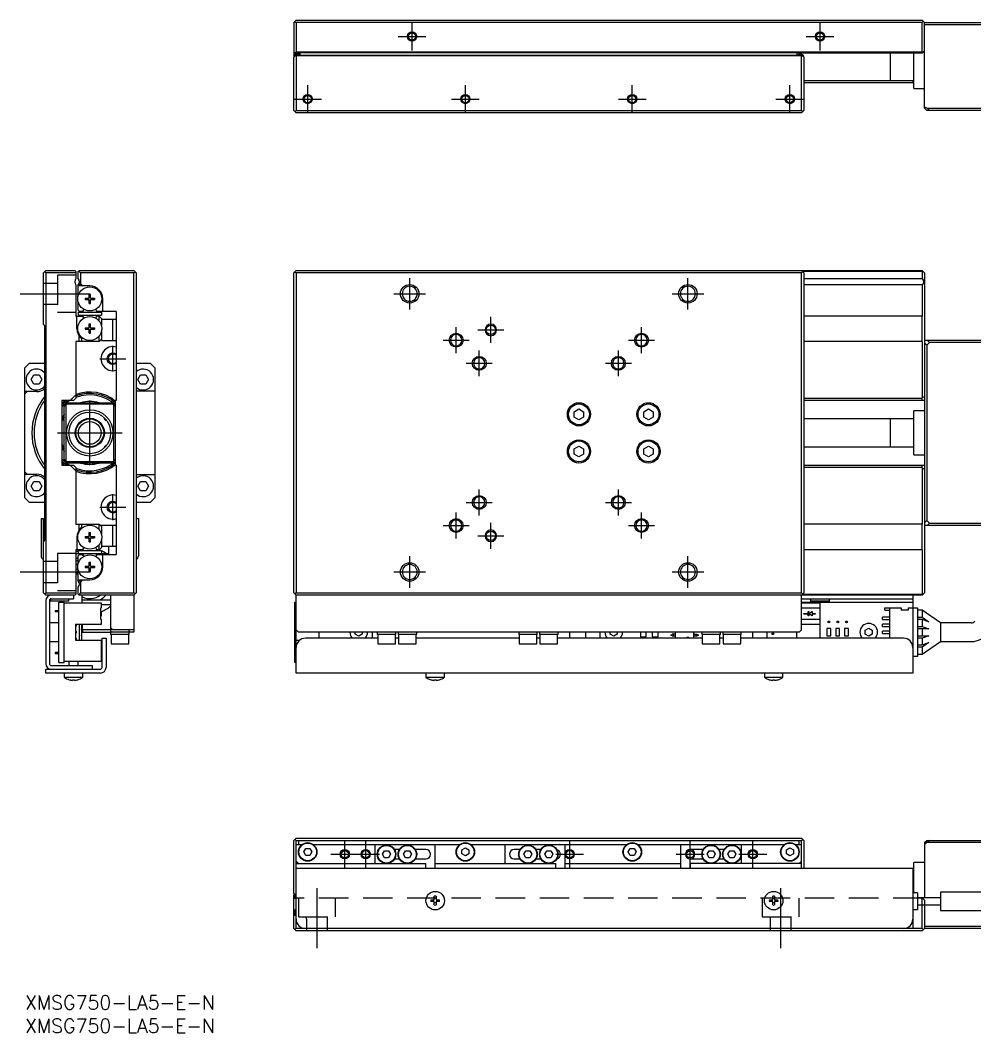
# Model space of a CAD drawing. Extents: x -1 to 741, y -8 to 214.
# Drawn here: x -1 to 204.9, y -8 to 210.4 of the extents above; entities that cross this region are included whole.
import ezdxf

# ---------------------------------------------------------------- set-up
doc = ezdxf.new("R2010")
doc.units = 0
doc.header["$LTSCALE"] = 0.5
doc.linetypes.add('CENTER', pattern=[50.8, 31.75, -6.35, 6.35, -6.35])
doc.linetypes.add('DASHED', pattern=[19.05, 12.7, -6.35])
for name, color, linetype in [('MSM_CENTER', 1, 'CENTER'), ('MSM_CONTINUOUS', 7, 'CONTINUOUS'), ('MSM_DASHED', 4, 'DASHED'), ('MSM_NARROW', 5, 'CONTINUOUS'), ('MSM_PART_NUMBER', 7, 'CONTINUOUS')]:
    doc.layers.add(name, color=color, linetype=linetype)
doc.styles.get("Standard").update_dxf_attribs({"font": 'txt.shx', "height": 1, "bigfont": 'bigfont.shx'})

# ---------------------------------------------------------------- blocks, each defined once
blk = doc.blocks.new('*U2')
at = {"layer": 'MSM_PART_NUMBER'}
blk.add_text('XMSG750-LA5-E-N', height=3, dxfattribs=at).set_placement((0, -3))
blk = doc.blocks.new('*U3')
at = {"layer": 'MSM_PART_NUMBER'}
blk.add_text('XMSG750-LA5-E-N', height=3, dxfattribs=at).set_placement((0, -8))

msp = doc.modelspace()

# ---------------------------------------------------------------- linework, layer by layer
at = {"layer": 'MSM_CENTER'}
for p, q in [((83.5, 203.89), (83.5, 209.89)), ((171.5, 203.89), (171.5, 209.89)), ((80.5, 206.89), (86.5, 206.89)), ((168.5, 206.89), (174.5, 206.89)), ((61, 190.39), (61, 196.39)), ((95, 190.39), (95, 196.39)), ((131, 190.39), (131, 196.39)), ((165, 190.39), (165, 196.39)), ((58, 193.39), (64, 193.39)), ((92, 193.39), (98, 193.39)), ((128, 193.39), (134, 193.39)), ((162, 193.39), (168, 193.39)), ((83, 147.99), (83, 154.79)), ((143, 147.99), (143, 154.79)), ((-1, 151.39), (14, 151.39)), ((79.6, 151.39), (86.4, 151.39)), ((139.6, 151.39), (146.4, 151.39)), ((100.5, 140.79), (100.5, 146.39)), ((93, 138.59), (93, 144.19)), ((133, 138.59), (133, 144.19)), ((97.7, 143.59), (103.3, 143.59)), ((19, 134.59), (19, 140.19)), ((90.2, 141.39), (95.8, 141.39)), ((130.2, 141.39), (135.8, 141.39)), ((98, 133.59), (98, 139.19)), ((128, 133.59), (128, 139.19)), ((16.2, 137.39), (21.8, 137.39)), ((95.2, 136.39), (100.8, 136.39)), ((125.2, 136.39), (130.8, 136.39)), ((14, 114.39), (14, 128.39)), ((17.56, 124.14), (17.56, 124.14)), ((7, 121.39), (21, 121.39)), ((19, 102.59), (19, 108.19)), ((98, 103.59), (98, 109.19)), ((128, 103.59), (128, 109.19)), ((16.2, 105.39), (21.8, 105.39)), ((95.2, 106.39), (100.8, 106.39)), ((125.2, 106.39), (130.8, 106.39)), ((93, 98.59), (93, 104.19)), ((133, 98.59), (133, 104.19)), ((90.2, 101.39), (95.8, 101.39)), ((100.5, 96.39), (100.5, 101.99)), ((130.2, 101.39), (135.8, 101.39)), ((97.7, 99.19), (103.3, 99.19)), ((83, 87.99), (83, 94.79)), ((143, 87.99), (143, 94.79)), ((-1, 91.39), (14, 91.39)), ((79.6, 91.39), (86.4, 91.39)), ((139.6, 91.39), (146.4, 91.39)), ((69, 27.5), (69, 33.5)), ((73.5, 27.5), (73.5, 33.5)), ((117.5, 27.5), (117.5, 33.5)), ((143.5, 27.5), (143.5, 33.5)), ((157, 27.5), (157, 33.5)), ((66, 30.5), (76.5, 30.5)), ((114.5, 30.5), (120.5, 30.5)), ((140.5, 30.5), (146.5, 30.5)), ((154, 30.5), (160, 30.5)), ((63, 23.19), (63, 10.23)), ((163, 23.19), (163, 10.23))]:
    msp.add_line(p, q, dxfattribs=at)
at = {"layer": 'MSM_CONTINUOUS'}
for p, q in [((58, 209.89), (58.5, 210.39)), ((58, 209.89), (58, 202.69)), ((58.25, 210.14), (58.5, 209.89)), ((58.5, 210.39), (193.5, 210.39)), ((193.5, 209.89), (58.5, 209.89)), ((58.5, 209.89), (58.5, 203.59)), ((194, 209.89), (193.5, 210.39)), ((193.5, 209.89), (193.75, 210.14)), ((193.5, 203.59), (193.5, 209.89)), ((194, 209.89), (207.5, 209.89)), ((194, 191.39), (194, 209.89)), ((207.5, 209.39), (194, 209.39)), ((193.6, 203.39), (58, 203.39)), ((59.4, 203.19), (58, 203.19)), ((58.5, 203.59), (58.3, 203.39)), ((58.5, 203.59), (193.5, 203.59)), ((59.4, 202.89), (59.4, 203.19)), ((193.5, 203.29), (166.6, 203.29)), ((166.6, 202.89), (166.6, 203.29)), ((186.7, 197.39), (186.7, 203.29)), ((191.7, 195.64), (191.7, 203.29)), ((193.65, 203.44), (193.5, 203.59)), ((193.5, 203.29), (193.65, 203.44)), ((193.65, 203.44), (194, 203.79)), ((58.4, 202.79), (58, 202.39)), ((58.1, 202.59), (58, 202.69)), ((58, 190.89), (58, 202.39)), ((58.1, 202.49), (58.1, 202.69)), ((59.1, 202.99), (58.4, 202.99)), ((58.5, 202.89), (58.4, 202.79)), ((58.5, 202.69), (58.4, 202.79)), ((58.5, 202.89), (167.5, 202.89)), ((58.5, 202.69), (58.5, 190.89)), ((167.5, 202.69), (58.5, 202.69)), ((167.6, 202.99), (166.9, 202.99)), ((167.6, 202.79), (167.5, 202.89)), ((167.6, 202.79), (167.5, 202.69)), ((167.5, 190.89), (167.5, 202.69)), ((168, 202.39), (167.6, 202.79)), ((167.9, 202.69), (167.9, 202.49)), ((168, 202.39), (168, 190.89)), ((168, 197.39), (191.7, 197.39)), ((191.5, 196.89), (168, 196.89)), ((191.5, 197.39), (191.5, 196.89)), ((191.7, 195.64), (194, 195.64)), ((58, 190.89), (58.5, 190.39)), ((58.25, 190.64), (58.5, 190.89)), ((58.5, 190.89), (167.5, 190.89)), ((167.5, 190.39), (58.5, 190.39)), ((167.5, 190.89), (167.75, 190.64)), ((167.5, 190.39), (168, 190.89)), ((194, 191.69), (194.61, 191.39)), ((194.5, 190.89), (194, 191.39)), ((207.5, 190.89), (194.5, 190.89)), ((194.61, 191.39), (207.5, 191.39)), ((194.61, 191.39), (195.11, 190.89)), ((4, 155.89), (4.5, 156.39)), ((4, 144.79), (4, 155.89)), ((4.5, 155.89), (4.25, 156.14)), ((4.5, 156.39), (10.8, 156.39)), ((4.5, 155.89), (4.5, 86.89)), ((11, 155.89), (4.5, 155.89)), ((10.8, 156.39), (11, 156.19)), ((11, 156.19), (11, 154.65)), ((11.5, 156.19), (11.6, 156.29)), ((11.5, 154.65), (11.5, 156.19)), ((11.7, 156.39), (11.6, 156.29)), ((11.6, 156.29), (12, 155.89)), ((11.7, 156.39), (23.5, 156.39)), ((12, 155.89), (12, 153.59)), ((23.5, 155.89), (12, 155.89)), ((24, 155.89), (23.5, 156.39)), ((23.5, 155.89), (23.75, 156.14)), ((23.5, 86.89), (23.5, 155.89)), ((24, 155.89), (24, 86.89)), ((58, 155.89), (58.5, 156.39)), ((58, 86.89), (58, 155.89)), ((58.25, 156.14), (58.5, 155.89)), ((58.5, 156.39), (193.5, 156.39)), ((167.5, 155.89), (58.5, 155.89)), ((58.5, 155.89), (58.5, 86.89)), ((167.5, 156.39), (168, 155.89)), ((167.5, 155.89), (167.75, 156.14)), ((167.5, 86.89), (167.5, 155.89)), ((193.6, 156.19), (167.7, 156.19)), ((168, 155.89), (168, 86.89)), ((193.65, 156.24), (193.5, 156.39)), ((193.6, 156.19), (193.65, 156.24)), ((193.6, 154.65), (193.6, 156.19)), ((193.65, 156.24), (194, 155.89)), ((194, 155.89), (194, 86.89)), ((11, 153.33), (11, 146.59)), ((11.5, 151), (11.5, 153.33)), ((14, 153.09), (11.5, 153.09)), ((12, 153.59), (11.65, 153.09)), ((12.5, 153.09), (12, 153.59)), ((168, 154.65), (193.6, 154.65)), ((193.6, 153.33), (168, 153.33)), ((193.6, 146.59), (193.6, 153.33)), ((13.86, 151.29), (14.15, 151.29)), ((13.86, 150.49), (13.86, 151.29)), ((14.15, 150.76), (13.86, 150.76)), ((14.15, 150.49), (14.15, 151.29)), ((11.5, 147.89), (11.5, 149.57)), ((13, 150.43), (13.8, 150.43)), ((13, 150.43), (13, 150.14)), ((13, 150.14), (13.8, 150.14)), ((13.53, 150.14), (13.53, 150.43)), ((13.86, 149.29), (13.86, 150.08)), ((13.86, 149.82), (14.15, 149.82)), ((13.86, 149.29), (14.15, 149.29)), ((14.15, 149.29), (14.15, 150.08)), ((14.21, 150.43), (15, 150.43)), ((14.21, 150.14), (15, 150.14)), ((14.47, 150.14), (14.47, 150.43)), ((15, 150.43), (15, 150.14)), ((16.8, 147.59), (16.8, 150.29)), ((11, 146.59), (12.46, 146.59)), ((11.2, 143.89), (11.2, 146.59)), ((11.5, 147.89), (11.8, 147.59)), ((11.5, 147.39), (11.5, 146.79)), ((11.5, 147.39), (16.5, 147.39)), ((11.5, 146.79), (16.5, 146.79)), ((12.45, 147.59), (11.8, 147.59)), ((12.6, 147.85), (12.45, 147.59)), ((12.46, 146.59), (12.67, 146.21)), ((15.55, 147.59), (15.4, 147.85)), ((15.46, 146.45), (15.54, 146.59)), ((16, 146.59), (15.54, 146.59)), ((19.7, 147.59), (15.55, 147.59)), ((16, 145.55), (16, 146.59)), ((16.5, 146.09), (16, 146.59)), ((16.5, 147.39), (16.5, 146.79)), ((19.7, 147.59), (19.7, 128.39)), ((193.6, 146.59), (168, 146.59)), ((193.5, 141.09), (193.5, 146.59)), ((4, 144.79), (4.3, 144.49)), ((4.3, 98.29), (4.3, 144.49)), ((13.86, 144.89), (14.15, 144.89)), ((13.86, 144.09), (13.86, 144.89)), ((14.15, 144.36), (13.86, 144.36)), ((14.15, 144.09), (14.15, 144.89)), ((16.5, 146.09), (16.5, 144.6)), ((19.7, 145.84), (16.5, 145.84)), ((19, 141.34), (19, 145.84)), ((11.7, 141.09), (11.7, 142.29)), ((13, 144.03), (13.8, 144.03)), ((13, 144.03), (13, 143.74)), ((13, 143.74), (13.8, 143.74)), ((13.53, 143.74), (13.53, 144.03)), ((13.86, 142.89), (13.86, 143.68)), ((13.86, 143.42), (14.15, 143.42)), ((13.86, 142.89), (14.15, 142.89)), ((14.15, 142.89), (14.15, 143.68)), ((14.21, 144.03), (15, 144.03)), ((14.21, 143.74), (15, 143.74)), ((14.47, 143.74), (14.47, 144.03)), ((15, 144.03), (15, 143.74)), ((16, 141.09), (16, 142.23)), ((16.5, 143.17), (16.5, 141.34)), ((16, 141.09), (11, 141.09)), ((11, 141.09), (11, 128.89)), ((12.2, 141.74), (12.2, 141.09)), ((16, 141.09), (16.5, 141.59)), ((16.5, 141.39), (16.3, 141.39)), ((16.5, 141.34), (19.7, 141.34)), ((193.6, 141.09), (168, 141.09)), ((193.6, 129.03), (193.6, 141.09)), ((194, 141.39), (229, 141.39)), ((194.5, 140.28), (194, 140.78)), ((195.11, 140.89), (194.5, 140.28)), ((194.5, 140.28), (194.5, 102.5)), ((194.61, 141.39), (195.11, 140.89)), ((207.5, 140.89), (195.11, 140.89)), ((1, 136.39), (0, 135.39)), ((1, 136.39), (4.3, 136.39)), ((24, 136.39), (27, 136.39)), ((28, 135.39), (27, 136.39)), ((0, 107.39), (0, 135.39)), ((1.35, 132.89), (1.92, 133.89)), ((1.92, 133.89), (3.08, 133.89)), ((3.08, 133.89), (3.65, 132.89)), ((24.35, 132.89), (24.92, 133.89)), ((24.92, 133.89), (26.08, 133.89)), ((26.08, 133.89), (26.65, 132.89)), ((28, 135.39), (28, 130.39)), ((1.92, 131.89), (1.35, 132.89)), ((3.08, 131.89), (1.92, 131.89)), ((3.65, 132.89), (3.08, 131.89)), ((24.92, 131.89), (24.35, 132.89)), ((26.08, 131.89), (24.92, 131.89)), ((26.65, 132.89), (26.08, 131.89)), ((0, 129.79), (0.5, 130.29)), ((2.5, 130.29), (0, 130.29)), ((9.79, 128.39), (11, 129.59)), ((11, 128.89), (10.5, 128.39)), ((28, 130.39), (24, 130.39)), ((28, 130.39), (28, 112.39)), ((168, 128.89), (193.5, 128.89)), ((193.5, 128.89), (193.6, 129.03)), ((193.5, 128.39), (193.5, 128.89)), ((194, 129.19), (193.6, 129.03)), ((10.5, 128.39), (8, 128.39)), ((8, 128.39), (8, 114.39)), ((8.5, 127.09), (9.3, 127.89)), ((8.5, 115.69), (8.5, 127.09)), ((8.8, 127.39), (8.8, 115.39)), ((19, 127.59), (9, 127.59)), ((9.3, 127.89), (18.7, 127.89)), ((18.7, 127.89), (19, 127.59)), ((19.2, 127.39), (19, 127.59)), ((19.2, 115.39), (19.2, 127.39)), ((19.2, 127.39), (19.5, 127.09)), ((19.5, 128.39), (19.5, 114.39)), ((19.7, 128.39), (19.5, 128.39)), ((194, 128.39), (168, 128.39)), ((17.2, 124.36), (17.2, 124.55)), ((118.5, 125.96), (119.5, 126.54)), ((118.5, 124.81), (118.5, 125.96)), ((119.5, 124.23), (118.5, 124.81)), ((119.5, 126.54), (120.5, 125.96)), ((120.5, 124.81), (119.5, 124.23)), ((120.5, 125.96), (120.5, 124.81)), ((133.5, 125.96), (134.5, 126.54)), ((133.5, 124.81), (133.5, 125.96)), ((134.5, 124.23), (133.5, 124.81)), ((134.5, 126.54), (135.5, 125.96)), ((135.5, 124.81), (134.5, 124.23)), ((135.5, 125.96), (135.5, 124.81)), ((191.7, 116.64), (191.7, 126.14)), ((194, 126.14), (191.7, 126.14)), ((17.2, 124.36), (17.43, 124.14)), ((17.43, 124.31), (17.43, 124.14)), ((17.43, 124.14), (17.56, 124.14)), ((17.56, 124.14), (17.56, 124.14)), ((191.7, 124.39), (168, 124.39)), ((186.7, 118.39), (186.7, 124.39)), ((17.43, 118.64), (17.2, 118.41)), ((17.2, 118.22), (17.2, 118.41)), ((17.43, 118.64), (17.43, 118.47)), ((17.56, 118.64), (17.43, 118.64)), ((118.5, 117.96), (119.5, 118.54)), ((118.5, 116.81), (118.5, 117.96)), ((119.5, 118.54), (120.5, 117.96)), ((120.5, 117.96), (120.5, 116.81)), ((133.5, 117.96), (134.5, 118.54)), ((133.5, 116.81), (133.5, 117.96)), ((134.5, 118.54), (135.5, 117.96)), ((135.5, 117.96), (135.5, 116.81)), ((168, 118.39), (191.7, 118.39)), ((119.5, 116.23), (118.5, 116.81)), ((120.5, 116.81), (119.5, 116.23)), ((134.5, 116.23), (133.5, 116.81)), ((135.5, 116.81), (134.5, 116.23)), ((191.7, 116.64), (194, 116.64)), ((8, 114.39), (10.5, 114.39)), ((9.3, 114.89), (8.5, 115.69)), ((9, 115.19), (19, 115.19)), ((18.7, 114.89), (9.3, 114.89)), ((11, 113.18), (9.79, 114.39)), ((10.5, 114.39), (11, 113.89)), ((11, 113.89), (11, 101.69)), ((19, 115.19), (18.7, 114.89)), ((19, 115.19), (19.2, 115.39)), ((19.5, 115.69), (19.2, 115.39)), ((19.7, 114.39), (19.5, 114.39)), ((19.7, 114.39), (19.7, 95.19)), ((168, 114.39), (194, 114.39)), ((193.5, 113.89), (168, 113.89)), ((193.5, 113.89), (193.5, 114.39)), ((193.6, 113.75), (193.5, 113.89)), ((193.6, 101.69), (193.6, 113.75)), ((193.6, 113.75), (194, 113.58)), ((0.5, 112.49), (0, 112.99)), ((0, 112.49), (2.5, 112.49)), ((24, 112.39), (28, 112.39)), ((28, 112.39), (28, 107.39)), ((1.35, 109.89), (1.92, 110.89)), ((1.92, 108.89), (1.35, 109.89)), ((1.92, 110.89), (3.08, 110.89)), ((3.08, 110.89), (3.65, 109.89)), ((3.65, 109.89), (3.08, 108.89)), ((24.35, 109.89), (24.92, 110.89)), ((24.92, 108.89), (24.35, 109.89)), ((24.92, 110.89), (26.08, 110.89)), ((26.08, 110.89), (26.65, 109.89)), ((26.65, 109.89), (26.08, 108.89)), ((0, 107.39), (1, 106.39)), ((3.08, 108.89), (1.92, 108.89)), ((26.08, 108.89), (24.92, 108.89)), ((27, 106.39), (28, 107.39)), ((4.3, 106.39), (1, 106.39)), ((27, 106.39), (24, 106.39)), ((3.5, 102.89), (3.5, 94.89)), ((3.5, 102.89), (4, 102.89)), ((4, 97.99), (4, 102.89)), ((24, 102.89), (24.5, 102.89)), ((24.5, 102.89), (24.5, 94.89)), ((11, 101.69), (16, 101.69)), ((11.7, 100.48), (11.7, 101.69)), ((12.2, 101.69), (12.2, 101.03)), ((16, 100.55), (16, 101.69)), ((16.5, 101.19), (16, 101.69)), ((16.5, 101.39), (16.3, 101.39)), ((16.5, 101.44), (16.5, 99.6)), ((19.7, 101.44), (16.5, 101.44)), ((19, 96.94), (19, 101.44)), ((193.6, 101.69), (168, 101.69)), ((193.5, 96.19), (193.5, 101.69)), ((194, 102), (194.5, 102.5)), ((223, 101.39), (194, 101.39)), ((194.5, 102.5), (195.11, 101.89)), ((195.11, 101.89), (194.61, 101.39)), ((195.11, 101.89), (207.5, 101.89)), ((4.3, 98.29), (4, 97.99)), ((11.2, 98.89), (11.2, 96.19)), ((13, 99.03), (13.8, 99.03)), ((13, 99.03), (13, 98.74)), ((13, 98.74), (13.8, 98.74)), ((13.53, 98.74), (13.53, 99.03)), ((13.86, 99.89), (14.15, 99.89)), ((13.86, 99.09), (13.86, 99.89)), ((14.15, 99.36), (13.86, 99.36)), ((13.86, 97.89), (13.86, 98.68)), ((13.86, 98.42), (14.15, 98.42)), ((14.15, 99.09), (14.15, 99.89)), ((14.15, 97.89), (14.15, 98.68)), ((14.21, 99.03), (15, 99.03)), ((14.21, 98.74), (15, 98.74)), ((14.47, 98.74), (14.47, 99.03)), ((15, 99.03), (15, 98.74)), ((4, 86.89), (4, 97.99)), ((12.46, 96.19), (11, 96.19)), ((11, 96.19), (11, 86.59)), ((12.46, 96.19), (12.67, 96.56)), ((13.86, 97.89), (14.15, 97.89)), ((15.46, 96.33), (15.54, 96.19)), ((16, 96.19), (15.54, 96.19)), ((16, 96.19), (16, 97.23)), ((16, 96.19), (16.5, 96.69)), ((16.5, 98.17), (16.5, 96.69)), ((16.5, 96.94), (19.7, 96.94)), ((18, 96.94), (18, 95.19)), ((193.6, 96.19), (168, 96.19)), ((193.6, 86.59), (193.6, 96.19)), ((11, 95.39), (18, 95.39)), ((11, 94.39), (11.5, 94.39)), ((11.5, 95.99), (11.5, 95.39)), ((11.5, 95.99), (16.5, 95.99)), ((11.8, 95.19), (11.5, 94.89)), ((11.5, 93.2), (11.5, 94.89)), ((11.8, 95.19), (12.45, 95.19)), ((12.6, 94.93), (12.45, 95.19)), ((15.55, 95.19), (15.4, 94.93)), ((15.55, 95.19), (19.7, 95.19)), ((16.5, 95.99), (16.5, 95.39)), ((16.8, 92.49), (16.8, 95.19)), ((11, 93.89), (11.5, 93.89)), ((11.5, 89.45), (11.5, 91.77)), ((13, 92.63), (13.8, 92.63)), ((13, 92.63), (13, 92.34)), ((13, 92.34), (13.8, 92.34)), ((13.53, 92.34), (13.53, 92.63)), ((13.86, 93.49), (14.15, 93.49)), ((13.86, 92.69), (13.86, 93.49)), ((14.15, 92.96), (13.86, 92.96)), ((13.86, 91.49), (13.86, 92.28)), ((13.86, 92.02), (14.15, 92.02)), ((14.15, 92.69), (14.15, 93.49)), ((14.15, 91.49), (14.15, 92.28)), ((14.21, 92.63), (15, 92.63)), ((14.21, 92.34), (15, 92.34)), ((14.47, 92.34), (14.47, 92.63)), ((15, 92.63), (15, 92.34)), ((11, 91.11), (11.5, 91.11)), ((11.5, 89.69), (14, 89.69)), ((11.65, 89.69), (12, 89.19)), ((12, 89.19), (12.5, 89.69)), ((13.86, 91.49), (14.15, 91.49)), ((11.5, 86.59), (11.5, 88.13)), ((12, 89.19), (12, 86.89)), ((4.5, 86.39), (4, 86.89)), ((4.25, 86.64), (4.5, 86.89)), ((4.5, 86.89), (11, 86.89)), ((10.8, 86.39), (4.5, 86.39)), ((4.5, 85.19), (4.5, 71.59)), ((5.3, 85.19), (5.3, 71.59)), ((5.5, 85.53), (5.5, 85.09)), ((5.7, 85.59), (10.5, 85.59)), ((9.5, 85.09), (9.5, 85.59)), ((10.5, 86.39), (10.5, 85.59)), ((11, 86.59), (10.8, 86.39)), ((11.5, 86.59), (11.7, 86.39)), ((12, 86.89), (11.6, 86.49)), ((23.5, 86.39), (11.7, 86.39)), ((12, 86.89), (23.5, 86.89)), ((12.35, 84.64), (12.35, 86.39)), ((12.35, 85.39), (18.5, 85.39)), ((18.5, 86.39), (18.5, 77.89)), ((23.75, 86.64), (23.5, 86.89)), ((23.5, 86.39), (24, 86.89)), ((23.5, 86.39), (23.5, 78.39)), ((58.5, 86.39), (58, 86.89)), ((58.5, 86.89), (58.25, 86.64)), ((58.5, 86.89), (167.5, 86.89)), ((193.5, 86.39), (58.5, 86.39)), ((58.5, 69.59), (58.5, 86.39)), ((167.75, 86.64), (167.5, 86.89)), ((168, 86.89), (167.5, 86.39)), ((167.5, 78.89), (167.5, 86.39)), ((167.5, 85.59), (191.5, 85.59)), ((167.7, 86.59), (193.6, 86.59)), ((169.5, 84.89), (169.5, 85.59)), ((173.5, 85.59), (173.5, 84.89)), ((191.5, 86.39), (191.5, 69.59)), ((193.5, 86.39), (193.65, 86.54)), ((193.65, 86.54), (193.6, 86.59)), ((194, 86.89), (193.65, 86.54)), ((9.5, 85.09), (5.5, 85.09)), ((6.5, 83.01), (6.5, 82.76)), ((7.3, 83.01), (6.5, 83.01)), ((7.3, 71.89), (7.3, 84.89)), ((7.3, 84.89), (8.5, 84.89)), ((8.35, 85.09), (8.35, 84.89)), ((8.5, 71.89), (8.5, 84.89)), ((16.5, 84.64), (8.5, 84.64)), ((16.5, 83.64), (16.4, 83.64)), ((16.4, 81.14), (16.4, 83.64)), ((16.5, 83.64), (16.5, 84.64)), ((16.5, 84.39), (18.5, 84.39)), ((58.2, 71.89), (58.2, 84.89)), ((58.2, 84.89), (58.5, 84.89)), ((167.5, 84.89), (191.5, 84.89)), ((171.5, 84.64), (167.5, 84.64)), ((167.5, 83.64), (171.5, 83.64)), ((173.5, 85.09), (169.5, 85.09)), ((171.5, 77.09), (171.5, 84.64)), ((185.5, 83.14), (185.5, 83.64)), ((185.5, 83.64), (189, 83.64)), ((185.5, 83.14), (186.5, 83.14)), ((186.5, 83.64), (186.5, 77.09)), ((189, 83.64), (189, 83.14)), ((190.5, 83.14), (189, 83.14)), ((190.5, 83.64), (190.5, 83.14)), ((190.5, 83.64), (192.5, 83.64)), ((192.5, 83.64), (192.5, 73.14)), ((193.5, 83.14), (192.5, 83.14)), ((193.5, 83.14), (193.5, 81.64)), ((197.5, 80.39), (193.5, 83.14)), ((7.3, 82.76), (6.5, 82.76)), ((16.4, 82.84), (16.5, 82.84)), ((16.4, 82.46), (16.5, 82.46)), ((16.4, 82.31), (16.5, 82.31)), ((16.4, 81.94), (16.5, 81.94)), ((16.5, 81.14), (16.4, 81.14)), ((16.5, 81.94), (16.5, 82.84)), ((16.5, 80.14), (16.5, 81.14)), ((171.5, 81.14), (167.5, 81.14)), ((168, 82.31), (168, 82.46)), ((168, 82.46), (168.95, 82.46)), ((168.95, 82.31), (168, 82.31)), ((168.95, 82.46), (168.95, 82.84)), ((168.95, 82.84), (169.1, 82.84)), ((168.95, 81.94), (168.95, 82.31)), ((169.1, 81.94), (168.95, 81.94)), ((169.1, 82.84), (169.1, 82.45)), ((169.1, 82.45), (169.78, 82.84)), ((169.1, 82.33), (169.1, 81.94)), ((169.78, 81.94), (169.1, 82.33)), ((169.78, 82.84), (169.78, 82.46)), ((169.78, 82.46), (170.48, 82.46)), ((169.78, 82.31), (169.78, 81.94)), ((170.48, 82.31), (169.78, 82.31)), ((170.48, 82.46), (170.48, 82.31)), ((185, 81.14), (185, 81.64)), ((186.5, 81.64), (185, 81.64)), ((185, 81.14), (186.5, 81.14)), ((192.5, 81.64), (193.5, 81.64)), ((193.5, 81.14), (192.5, 81.14)), ((193.5, 81.64), (194.95, 80.64)), ((193.5, 81.14), (193.5, 79.64)), ((194.95, 80.64), (193.5, 81.14)), ((7.3, 80.39), (5.3, 80.39)), ((11, 76.64), (11, 80.14)), ((11, 80.14), (16.5, 80.14)), ((11.7, 80.14), (11.7, 76.64)), ((12.2, 80.14), (12.2, 76.64)), ((12.35, 80.14), (12.35, 78.39)), ((12.5, 78.39), (12.5, 78.89)), ((23.5, 78.89), (12.5, 78.89)), ((19, 78.89), (18.5, 79.39)), ((22.5, 77.89), (22.5, 78.89)), ((58.5, 78.89), (59, 78.39)), ((167, 78.39), (167.5, 78.89)), ((167.5, 80.14), (171.5, 80.14)), ((173, 79.19), (173, 77.59)), ((173.8, 79.19), (173, 79.19)), ((173.8, 77.59), (173.8, 79.19)), ((174.91, 79.19), (174.91, 77.59)), ((175.71, 79.19), (174.91, 79.19)), ((175.71, 77.59), (175.71, 79.19)), ((176.81, 79.19), (176.81, 77.59)), ((177.61, 79.19), (176.81, 79.19)), ((177.61, 77.59), (177.61, 79.19)), ((181.25, 78.82), (182, 79.25)), ((181.25, 77.95), (181.25, 78.82)), ((182, 79.25), (182.75, 78.82)), ((182.75, 78.82), (182.75, 77.95)), ((185, 79.64), (185, 80.14)), ((186.5, 80.14), (185, 80.14)), ((185, 79.64), (186.5, 79.64)), ((185, 78.14), (185, 78.64)), ((186.5, 78.64), (185, 78.64)), ((192.5, 79.64), (193.5, 79.64)), ((194.95, 79.14), (192.5, 79.14)), ((193.5, 79.64), (194.95, 79.14)), ((193.5, 79.14), (193.5, 77.64)), ((197.5, 80.39), (197.5, 76.39)), ((204.1, 80.39), (197.5, 80.39)), ((16.5, 76.64), (11, 76.64)), ((12.5, 78.39), (18.5, 78.39)), ((16.5, 72.14), (16.5, 76.64)), ((16.7, 70.89), (16.7, 77.09)), ((16.7, 77.09), (17.5, 77.09)), ((17.5, 77.09), (17.5, 70.79)), ((22.5, 78.39), (18.5, 78.39)), ((22.5, 77.89), (18.5, 77.89)), ((18.6, 77.89), (18.6, 75.89)), ((22.4, 75.89), (22.4, 77.89)), ((23.5, 78.39), (22.5, 78.39)), ((59.24, 76.64), (58.5, 76.64)), ((167, 78.39), (59, 78.39)), ((76.1, 77.09), (60.5, 77.09)), ((63.5, 77.09), (63.5, 78.39)), ((71.25, 77.95), (71.25, 78.39)), ((72, 77.52), (71.25, 77.95)), ((72.75, 77.95), (72, 77.52)), ((72.75, 78.39), (72.75, 77.95)), ((74.9, 78.39), (74.9, 77.09)), ((76, 78.39), (76, 77.89)), ((80, 77.89), (76, 77.89)), ((76.1, 77.89), (76.1, 75.89)), ((79.9, 75.89), (79.9, 77.89)), ((80.6, 77.09), (79.9, 77.09)), ((80, 77.89), (80, 78.39)), ((80.5, 78.39), (80.5, 77.89)), ((84.5, 77.89), (80.5, 77.89)), ((80.6, 77.89), (80.6, 75.89)), ((84.4, 75.89), (84.4, 77.89)), ((106.6, 77.09), (84.4, 77.09)), ((84.5, 77.89), (84.5, 78.39)), ((106.5, 78.39), (106.5, 77.89)), ((110.5, 77.89), (106.5, 77.89)), ((106.6, 77.89), (106.6, 75.89)), ((110.4, 75.89), (110.4, 77.89)), ((111.1, 77.09), (110.4, 77.09)), ((110.5, 77.89), (110.5, 78.39)), ((111, 78.39), (111, 77.89)), ((115, 77.89), (111, 77.89)), ((111.1, 77.89), (111.1, 75.89)), ((114.9, 75.89), (114.9, 77.89)), ((146.1, 77.09), (114.9, 77.09)), ((115, 77.89), (115, 78.39)), ((117.5, 77.09), (117.5, 78.39)), ((120.9, 78.39), (120.9, 77.09)), ((124.1, 77.09), (124.1, 78.39)), ((126.25, 77.95), (126.25, 78.39)), ((127, 77.52), (126.25, 77.95)), ((127.75, 77.95), (127, 77.52)), ((127.75, 78.39), (127.75, 77.95)), ((132.77, 78.39), (132.77, 77.39)), ((132.77, 77.39), (134.02, 77.39)), ((134.02, 77.39), (134.02, 78.39)), ((135.31, 78.39), (135.31, 77.39)), ((135.31, 77.39), (136.56, 77.39)), ((136.56, 77.39), (136.56, 78.39)), ((139.29, 77.85), (139.29, 77.65)), ((139.29, 77.85), (139.54, 77.85)), ((139.54, 77.65), (139.29, 77.65)), ((139.54, 77.85), (139.6, 77.97)), ((139.6, 77.54), (139.54, 77.65)), ((140.34, 77.97), (139.6, 77.97)), ((140.34, 77.54), (139.6, 77.54)), ((139.9, 77.54), (139.9, 77.97)), ((140.34, 77.09), (140.34, 78.39)), ((144.24, 78.39), (144.24, 77.09)), ((144.24, 77.97), (144.97, 77.97)), ((144.97, 77.54), (144.24, 77.54)), ((144.68, 77.97), (144.68, 77.54)), ((144.97, 77.97), (145.04, 77.85)), ((145.04, 77.65), (144.97, 77.54)), ((145.04, 77.85), (145.29, 77.85)), ((145.29, 77.65), (145.04, 77.65)), ((145.29, 77.65), (145.29, 77.85)), ((146, 78.39), (146, 77.89)), ((150, 77.89), (146, 77.89)), ((146.1, 77.89), (146.1, 75.89)), ((149.9, 75.89), (149.9, 77.89)), ((150.6, 77.09), (149.9, 77.09)), ((150, 77.89), (150, 78.39)), ((150.5, 78.39), (150.5, 77.89)), ((154.5, 77.89), (150.5, 77.89)), ((150.6, 77.89), (150.6, 75.89)), ((154.4, 75.89), (154.4, 77.89)), ((189.5, 77.09), (154.4, 77.09)), ((154.5, 77.89), (154.5, 78.39)), ((156.9, 78.39), (156.9, 77.09)), ((160.1, 77.09), (160.1, 78.39)), ((166.5, 77.09), (166.5, 78.39)), ((173, 77.59), (173.8, 77.59)), ((174.91, 77.59), (175.71, 77.59)), ((176.81, 77.59), (177.61, 77.59)), ((182, 77.52), (181.25, 77.95)), ((182.75, 77.95), (182, 77.52)), ((185, 78.14), (186.5, 78.14)), ((185, 77.09), (185, 77.14)), ((186.5, 77.14), (185, 77.14)), ((192.5, 77.64), (194.95, 77.64)), ((193.5, 77.14), (192.5, 77.14)), ((194.95, 77.64), (193.5, 77.14)), ((193.5, 77.14), (193.5, 75.64)), ((5.3, 76.39), (7.3, 76.39)), ((18.6, 75.89), (22.4, 75.89)), ((76.1, 75.89), (79.9, 75.89)), ((80.6, 75.89), (84.4, 75.89)), ((106.6, 75.89), (110.4, 75.89)), ((111.1, 75.89), (114.9, 75.89)), ((146.1, 75.89), (149.9, 75.89)), ((150.6, 75.89), (154.4, 75.89)), ((192.5, 75.64), (193.5, 75.64)), ((193.5, 75.14), (192.5, 75.14)), ((193.5, 73.64), (197.5, 76.39)), ((193.5, 75.64), (194.95, 76.14)), ((194.95, 76.14), (193.5, 75.14)), ((193.5, 75.14), (193.5, 73.64)), ((197.5, 76.39), (204.1, 76.39)), ((6.5, 74.01), (6.5, 73.76)), ((7.3, 74.01), (6.5, 74.01)), ((7.3, 73.76), (6.5, 73.76)), ((8.5, 72.14), (16.5, 72.14)), ((9.5, 72.14), (9.5, 71.19)), ((11.5, 71.19), (11.5, 72.14)), ((192.5, 73.14), (191.5, 73.14)), ((192.5, 73.64), (193.5, 73.64)), ((4.5, 69.59), (4.5, 70.39)), ((4.5, 70.39), (16.2, 70.39)), ((5.7, 71.19), (14.5, 71.19)), ((7.3, 71.89), (8.5, 71.89)), ((14.5, 71.19), (14.5, 70.39)), ((58.5, 71.89), (58.2, 71.89)), ((16.3, 69.59), (4.5, 69.59)), ((8.5, 69.59), (8.5, 68.69)), ((8.5, 68.69), (12.5, 68.69)), ((9.55, 68.13), (9.57, 68.13)), ((10.3, 68.13), (10.7, 68.13)), ((10.3, 68), (10.3, 68.13)), ((10.7, 68.13), (10.7, 68)), ((11.43, 68.13), (11.45, 68.13)), ((12.5, 68.69), (12.5, 69.59)), ((191.5, 69.59), (58.5, 69.59)), ((86.5, 69.59), (86.5, 68.69)), ((86.5, 68.69), (90.5, 68.69)), ((87.55, 68.13), (87.57, 68.13)), ((88.3, 68.13), (88.7, 68.13)), ((88.3, 68), (88.3, 68.13)), ((88.7, 68.13), (88.7, 68)), ((89.43, 68.13), (89.45, 68.13)), ((90.5, 68.69), (90.5, 69.59)), ((159.5, 69.59), (159.5, 68.69)), ((159.5, 68.69), (163.5, 68.69)), ((160.55, 68.13), (160.57, 68.13)), ((161.3, 68.13), (161.7, 68.13)), ((161.3, 68), (161.3, 68.13)), ((161.7, 68.13), (161.7, 68)), ((162.43, 68.13), (162.45, 68.13)), ((163.5, 68.69), (163.5, 69.59)), ((58.5, 34), (58, 33.5)), ((58, 22), (58, 33.5)), ((58.5, 33.5), (58.25, 33.75)), ((58.5, 34), (167.5, 34)), ((58.5, 14.5), (58.5, 33.5)), ((58.5, 33.5), (167.5, 33.5)), ((59, 33.5), (59, 32.5)), ((167, 32.5), (167, 33.5)), ((168, 33.5), (167.5, 34)), ((167.75, 33.75), (167.5, 33.5)), ((167.5, 27.5), (167.5, 33.5)), ((168, 33.5), (168, 27.5)), ((194, 33), (194.5, 33.5)), ((194, 33), (194, 21.1)), ((194.61, 33), (194, 32.69)), ((194.5, 33.5), (207.5, 33.5)), ((195.11, 33.5), (194.61, 33)), ((207.5, 33), (194.61, 33)), ((59.68, 32.5), (58.5, 32.5)), ((60.13, 31), (60.57, 31.75)), ((60.57, 30.25), (60.13, 31)), ((60.57, 31.75), (61.43, 31.75)), ((61.43, 31.75), (61.87, 31)), ((61.87, 31), (61.43, 30.25)), ((93.68, 32.5), (62.32, 32.5)), ((75.5, 32.5), (75.5, 28.5)), ((77.13, 30.5), (77.57, 31.25)), ((77.57, 31.25), (78.43, 31.25)), ((78.43, 31.25), (78.87, 30.5)), ((80.77, 31.5), (79.73, 31.5)), ((81.63, 30.5), (82.07, 31.25)), ((82.07, 31.25), (82.93, 31.25)), ((82.93, 31.25), (83.37, 30.5)), ((86.5, 31.5), (84.23, 31.5)), ((88.5, 27.5), (88.5, 32.5)), ((94.25, 31.43), (95, 31.87)), ((94.25, 30.57), (94.25, 31.43)), ((95, 31.87), (95.75, 31.43)), ((95.75, 31.43), (95.75, 30.57)), ((129.68, 32.5), (96.32, 32.5)), ((103.5, 32.5), (103.5, 28.5)), ((106.77, 31.5), (105.5, 31.5)), ((107.63, 30.5), (108.07, 31.25)), ((108.07, 31.25), (108.93, 31.25)), ((108.93, 31.25), (109.37, 30.5)), ((111.27, 31.5), (110.23, 31.5)), ((112.13, 30.5), (112.57, 31.25)), ((112.57, 31.25), (113.43, 31.25)), ((113.43, 31.25), (113.87, 30.5)), ((116.5, 27.5), (116.5, 32.5)), ((130.13, 31), (130.57, 31.75)), ((130.57, 30.25), (130.13, 31)), ((130.57, 31.75), (131.43, 31.75)), ((131.43, 31.75), (131.87, 31)), ((131.87, 31), (131.43, 30.25)), ((163.68, 32.5), (132.32, 32.5)), ((141.5, 27.5), (141.5, 32.5)), ((146.27, 31.5), (143.5, 31.5)), ((147.13, 30.5), (147.57, 31.25)), ((147.57, 31.25), (148.43, 31.25)), ((148.43, 31.25), (148.87, 30.5)), ((150.77, 31.5), (149.73, 31.5)), ((151.63, 30.5), (152.07, 31.25)), ((152.07, 31.25), (152.93, 31.25)), ((152.93, 31.25), (153.37, 30.5)), ((154.5, 32.5), (154.5, 28.5)), ((164.25, 31.43), (165, 31.87)), ((164.25, 30.57), (164.25, 31.43)), ((165, 31.87), (165.75, 31.43)), ((165.75, 31.43), (165.75, 30.57)), ((167.5, 32.5), (166.32, 32.5)), ((59, 28.5), (58.5, 29)), ((58.5, 28.5), (86.5, 28.5)), ((61.43, 30.25), (60.57, 30.25)), ((77.57, 29.75), (77.13, 30.5)), ((78.43, 29.75), (77.57, 29.75)), ((78.87, 30.5), (78.43, 29.75)), ((79.73, 29.5), (80.77, 29.5)), ((82.07, 29.75), (81.63, 30.5)), ((82.93, 29.75), (82.07, 29.75)), ((83.37, 30.5), (82.93, 29.75)), ((84.23, 29.5), (86.5, 29.5)), ((86.5, 27.5), (86.5, 28.5)), ((88.5, 28.5), (114.5, 28.5)), ((95, 30.13), (94.25, 30.57)), ((95.75, 30.57), (95, 30.13)), ((105.5, 29.5), (106.77, 29.5)), ((108.07, 29.75), (107.63, 30.5)), ((108.93, 29.75), (108.07, 29.75)), ((109.37, 30.5), (108.93, 29.75)), ((110.23, 29.5), (111.27, 29.5)), ((112.57, 29.75), (112.13, 30.5)), ((113.43, 29.75), (112.57, 29.75)), ((113.87, 30.5), (113.43, 29.75)), ((114.5, 27.5), (114.5, 28.5)), ((116.5, 28.5), (141.5, 28.5)), ((131.43, 30.25), (130.57, 30.25)), ((143.5, 29.5), (146.27, 29.5)), ((167.5, 28.5), (143.5, 28.5)), ((143.5, 28.5), (143.5, 27.5)), ((147.57, 29.75), (147.13, 30.5)), ((148.43, 29.75), (147.57, 29.75)), ((148.87, 30.5), (148.43, 29.75)), ((149.73, 29.5), (150.77, 29.5)), ((152.07, 29.75), (151.63, 30.5)), ((152.93, 29.75), (152.07, 29.75)), ((153.37, 30.5), (152.93, 29.75)), ((165, 30.13), (164.25, 30.57)), ((165.75, 30.57), (165, 30.13)), ((167.5, 29), (167, 28.5)), ((191.7, 22.2), (191.7, 28.75)), ((194, 28.75), (191.7, 28.75)), ((58.5, 27.5), (191.5, 27.5)), ((191.5, 27.5), (191.5, 14.5)), ((191.7, 27), (191.5, 27)), ((58, 22), (58.4, 21.6)), ((58.1, 21.7), (58.1, 21.9)), ((192.5, 22.2), (191.5, 22.2)), ((192.5, 22.2), (192.5, 18.5)), ((197.5, 22.35), (197.5, 18.35)), ((220.41, 22.35), (197.5, 22.35)), ((58, 21.7), (58.1, 21.8)), ((58, 14.5), (58, 21.7)), ((58.5, 21.2), (58, 21.2)), ((58, 21), (58.5, 21)), ((58.3, 21), (58.5, 20.8)), ((58.4, 21.6), (58.5, 21.7)), ((58.4, 21.6), (58.5, 21.5)), ((58.4, 21.4), (58.5, 21.4)), ((87.57, 20.7), (88.3, 20.7)), ((88.3, 20.3), (87.57, 20.3)), ((88.3, 20.7), (88.3, 21.43)), ((88.3, 19.57), (88.3, 20.3)), ((88.7, 21.43), (88.7, 20.7)), ((88.7, 20.7), (89.43, 20.7)), ((89.43, 20.3), (88.7, 20.3)), ((88.7, 20.3), (88.7, 19.57)), ((160.57, 20.7), (161.3, 20.7)), ((161.3, 20.3), (160.57, 20.3)), ((161.3, 20.7), (161.3, 21.43)), ((161.3, 19.57), (161.3, 20.3)), ((161.7, 21.43), (161.7, 20.7)), ((161.7, 20.7), (162.43, 20.7)), ((161.7, 20.3), (161.7, 19.57)), ((162.43, 20.3), (161.7, 20.3)), ((197.5, 21.1), (192.5, 21.1)), ((193.5, 14.5), (193.5, 21.1)), ((58.2, 17.3), (58.2, 18.5)), ((58.5, 18.5), (58.2, 18.5)), ((192.5, 18.5), (191.5, 18.5)), ((192.5, 19.6), (197.5, 19.6)), ((194, 19.6), (194, 14.5)), ((197.5, 18.35), (220.41, 18.35)), ((58.5, 17.3), (58.2, 17.3)), ((60.75, 16.5), (60.75, 17)), ((58.5, 14), (58, 14.5)), ((58.5, 14.5), (58.25, 14.25)), ((193.5, 14.5), (58.5, 14.5)), ((193.5, 14), (58.5, 14)), ((193.75, 14.25), (193.5, 14.5)), ((193.5, 14), (194, 14.5)), ((194, 15), (207.5, 15)), ((207.5, 14.5), (194, 14.5))]:
    msp.add_line(p, q, dxfattribs=at)
for centre, radius in [((83.5, 206.89), 0.783), ((171.5, 206.89), 0.783), ((61, 193.39), 0.783), ((95, 193.39), 0.783), ((131, 193.39), 0.783), ((165, 193.39), 0.783), ((14, 150.29), 2.6), ((14, 143.89), 2.6), ((100.5, 143.59), 1.01), ((119.5, 125.39), 2.5), ((119.5, 125.39), 2.25), ((134.5, 125.39), 2.5), ((134.5, 125.39), 2.25), ((14, 121.39), 5), ((14, 121.39), 4.5), ((14, 121.39), 3.15), ((14, 121.39), 3), ((119.5, 117.39), 2.5), ((119.5, 117.39), 2.25), ((134.5, 117.39), 2.5), ((134.5, 117.39), 2.25), ((14, 98.89), 2.6), ((100.5, 99.19), 1.01), ((14, 92.49), 2.6), ((173.4, 80.61), 0.2), ((175.31, 80.61), 0.2), ((177.21, 80.61), 0.2), ((161.34, 78.07), 0.2), ((61, 31), 2), ((61, 31), 1.9), ((95, 31), 2), ((95, 31), 1.9), ((131, 31), 2), ((131, 31), 1.9), ((165, 31), 2), ((165, 31), 1.9), ((69, 30.5), 0.783), ((73.5, 30.5), 0.783), ((78, 30.5), 2), ((78, 30.5), 1.9), ((82.5, 30.5), 2), ((82.5, 30.5), 1.9), ((108.5, 30.5), 2), ((108.5, 30.5), 1.9), ((113, 30.5), 2), ((113, 30.5), 1.9), ((117.5, 30.5), 0.783), ((143.5, 30.5), 0.783), ((148, 30.5), 2), ((148, 30.5), 1.9), ((152.5, 30.5), 2), ((152.5, 30.5), 1.9), ((157, 30.5), 0.783), ((88.5, 20.5), 2), ((161.5, 20.5), 2)]:
    msp.add_circle(centre, radius, dxfattribs=at)
at = {"layer": 'MSM_CONTINUOUS', "extrusion": (0, 0, -1)}
for centre, radius in [((-83, 151.39), 1.62), ((-143, 151.39), 1.62), ((-93, 141.39), 1.23), ((-133, 141.39), 1.23), ((-98, 136.39), 1.23), ((-128, 136.39), 1.23), ((-98, 106.39), 1.23), ((-128, 106.39), 1.23), ((-93, 101.39), 1.23), ((-133, 101.39), 1.23), ((-83, 91.39), 1.62), ((-143, 91.39), 1.62)]:
    msp.add_circle(centre, radius, dxfattribs=at)
at = {"layer": 'MSM_CONTINUOUS'}
for centre, radius, start, end in [((58.4, 202.69), 0.3, 90, 180), ((59.1, 202.69), 0.3, 41.8103, 90), ((166.9, 202.69), 0.3, 90, 138.1897), ((167.6, 202.69), 0.3, 0, 90), ((11.75, 153.99), 1, 138.5904, 221.4096), ((10.75, 153.99), 1, 318.5904, 41.4096), ((14, 150.29), 2.8, 0, 90), ((192.85, 153.99), 1, 318.5904, 41.4096), ((13.8, 150.49), 0.06, 270, 0), ((13.8, 150.08), 0.06, 0, 90), ((14.21, 150.49), 0.06, 180, 270), ((14.21, 150.08), 0.06, 90, 180), ((14, 147.09), 1.59, 143.8028, 169.1069), ((14, 147.09), 1.59, 190.8931, 216.1972), ((14.12, 146.97), 1.75, 142.994, 150), ((14, 147.09), 1.59, 10.8931, 36.1972), ((13.89, 146.97), 1.75, 30, 37.006), ((14, 147.09), 1.59, 323.8028, 349.1069), ((13.89, 147.2), 1.75, 322.994, 334.5052), ((14.12, 147.2), 1.75, 214.5052, 217.006), ((14, 143.89), 2.8, 180, 229.9948), ((13.8, 144.09), 0.06, 270, 0), ((13.8, 143.68), 0.06, 0, 90), ((14.21, 144.09), 0.06, 180, 270), ((14.21, 143.68), 0.06, 90, 180), ((19, 137.39), 2.6, 74.3815, 285.6185), ((19, 137.39), 1.01, 45.9346, 314.0654), ((2.5, 132.89), 2.25, 36.8699, 323.1301), ((25.5, 132.89), 2.25, 228.1897, 131.8103), ((14, 121.39), 12.5, 140.8958, 219.1042), ((2.5, 132.89), 2.6, 270, 313.8131), ((14, 121.39), 8.8, 51.3178, 109.9323), ((14, 121.39), 8.5, 49.6798, 110.6673), ((14, 121.39), 8.2, 47.8764, 111.4601), ((14, 121.39), 12, 143.9334, 216.0666), ((14, 121.39), 8.8, 127.3018, 132.9859), ((14, 121.39), 8.5, 124.5603, 134.9009), ((14, 121.39), 8.2, 121.3881, 137.0297), ((14, 121.39), 6.8, 72.9174, 107.0826), ((14, 121.39), 6.8, 143.9811, 151.9275), ((14, 121.39), 6.5, 147.7958, 157.3801), ((14, 121.39), 6.5, 202.6199, 212.2042), ((14, 121.39), 6.8, 208.0725, 216.0189), ((14, 121.39), 8.2, 222.9703, 238.6119), ((14, 121.39), 8.5, 225.0991, 235.4397), ((14, 121.39), 8.8, 227.0141, 232.6982), ((14, 121.39), 8.2, 248.5399, 312.1236), ((14, 121.39), 8.5, 249.3327, 310.3202), ((14, 121.39), 8.8, 250.0677, 308.6822), ((14, 121.39), 6.8, 252.9174, 287.0826), ((2.5, 109.89), 2.25, 36.8699, 323.1301), ((2.5, 109.89), 2.6, 46.1869, 90), ((25.5, 109.89), 2.25, 228.1897, 131.8103), ((19, 105.39), 2.6, 74.3815, 285.6185), ((19, 105.39), 1.01, 45.9346, 314.0654), ((14, 98.89), 2.8, 130.0052, 180), ((13.8, 99.09), 0.06, 270, 0), ((13.8, 98.68), 0.06, 0, 90), ((14.21, 99.09), 0.06, 180, 270), ((14.21, 98.68), 0.06, 90, 180), ((14, 89.39), 7, 103.7291, 109.463), ((14, 95.69), 1.59, 143.8028, 169.1069), ((14.12, 95.57), 1.75, 142.994, 145.4948), ((14, 95.69), 1.59, 10.8931, 36.1972), ((13.89, 95.57), 1.75, 25.4948, 37.006), ((14, 89.39), 7, 70.537, 76.2709), ((4.5, 94.89), 1, 180, 240.0001), ((14, 89.39), 7, 110.9248, 115.3769), ((14, 95.69), 1.59, 190.8931, 216.1972), ((14.12, 95.8), 1.75, 210, 217.006), ((14, 95.69), 1.59, 323.8028, 349.1069), ((13.89, 95.8), 1.75, 322.994, 330), ((14, 89.39), 7, 58.9973, 69.0752), ((23.5, 94.89), 1, 300.0001, 0), ((14, 89.39), 4.57, 123.1646, 131.0301), ((14, 89.39), 3.75, 133.3295, 143.1301), ((13.8, 92.69), 0.06, 270, 0), ((13.8, 92.28), 0.06, 0, 90), ((14, 92.49), 2.8, 270, 0), ((14.21, 92.69), 0.06, 180, 270), ((14.21, 92.28), 0.06, 90, 180), ((10.35, 89.11), 2, 54.9004, 71.0344), ((10.75, 88.79), 1, 318.5904, 41.4096), ((5.7, 85.19), 1.2, 90, 180), ((5.7, 85.19), 0.4, 90, 180), ((14, 89.39), 3.75, 243.8961, 306.8699), ((14, 89.39), 4.57, 298.9226, 318.9699), ((14, 89.39), 7, 290.6561, 310.0052), ((10.9, 79.89), 0.25, 293.5782, 66.4218), ((10.35, 78.39), 2, 337.6684, 22.3316), ((182, 78.39), 1.9, 316.8264, 223.1735), ((204.1, 81.39), 1, 270, 320), ((10.9, 78.39), 0.25, 293.5782, 66.4218), ((10.9, 76.89), 0.25, 293.5782, 66.4218), ((60.5, 75.09), 2, 90, 180), ((72, 78.39), 1.9, 180, 223.1736), ((72, 78.39), 1.9, 316.8264, 0), ((127, 78.39), 1.9, 180, 223.1736), ((127, 78.39), 1.9, 316.8264, 0), ((142.99, 76.94), 0.35, 25.3769, 154.6231), ((189.5, 75.09), 2, 0, 90), ((204.1, 81.39), 5, 270, 320), ((5.7, 71.59), 1.2, 180, 270), ((5.7, 71.59), 0.4, 180, 270), ((16.2, 70.89), 0.5, 270, 0), ((16.3, 70.79), 1.2, 270, 0), ((10.5, 71.19), 3.2, 231.3178, 252.73), ((10.5, 71.19), 3.19, 253.0947, 266.4097), ((10.5, 71.19), 3.19, 273.5903, 286.9053), ((10.5, 71.19), 3.2, 287.27, 308.6822), ((88.5, 71.19), 3.2, 231.3178, 252.73), ((88.5, 71.19), 3.19, 253.0947, 266.4097), ((88.5, 71.19), 3.19, 273.5903, 286.9053), ((88.5, 71.19), 3.2, 287.27, 308.6822), ((161.5, 71.19), 3.2, 231.3178, 252.73), ((161.5, 71.19), 3.19, 253.0947, 266.4097), ((161.5, 71.19), 3.19, 273.5903, 286.9053), ((161.5, 71.19), 3.2, 287.27, 308.6822), ((86.5, 30.5), 1, 270, 90), ((105.5, 30.5), 1, 90, 270), ((114.5, 30.5), 1, 284.4775, 75.5225), ((143.5, 30.5), 1, 90, 270), ((58.4, 21.7), 0.3, 180, 270), ((88.5, 20.5), 0.95, 167.8468, 192.1532), ((88.5, 20.5), 0.435, 152.6335, 207.3665), ((88.5, 20.5), 0.95, 77.8468, 102.1532), ((88.5, 20.5), 0.435, 62.6335, 117.3665), ((88.5, 20.5), 0.435, 242.6335, 297.3665), ((88.5, 20.5), 0.435, 332.6335, 27.3665), ((88.5, 20.5), 0.95, 347.8468, 12.1532), ((161.5, 20.5), 0.95, 167.8468, 192.1532), ((161.5, 20.5), 0.435, 152.6335, 207.3665), ((161.5, 20.5), 0.95, 77.8468, 102.1532), ((161.5, 20.5), 0.435, 62.6335, 117.3665), ((161.5, 20.5), 0.435, 242.6335, 297.3665), ((161.5, 20.5), 0.435, 332.6335, 27.3665), ((161.5, 20.5), 0.95, 347.8468, 12.1532), ((88.5, 20.5), 0.95, 257.8468, 282.1532), ((161.5, 20.5), 0.95, 257.8468, 282.1532), ((60.5, 16.5), 2, 180, 270), ((189.5, 16.5), 2, 270, 0)]:
    msp.add_arc(centre, radius, start, end, dxfattribs=at)
at = {"layer": 'MSM_DASHED'}
for p, q in [((11, 155.39), (7, 155.39)), ((7, 155.39), (7, 147.39)), ((7, 153.64), (4, 153.64)), ((4, 149.14), (7, 149.14)), ((7, 147.39), (11, 147.39)), ((7, 95.39), (7, 87.39)), ((11, 95.39), (7, 95.39)), ((7, 93.64), (4, 93.64)), ((4, 89.14), (7, 89.14)), ((7, 87.39), (11, 87.39)), ((193.6, 21), (58.5, 21)), ((59, 21), (59, 17)), ((67, 17), (67, 21)), ((159, 21), (159, 17)), ((167, 17), (167, 21)), ((194, 20.6), (193.6, 21)), ((194, 20.6), (194, 19.6)), ((59, 17), (67, 17)), ((60.75, 16.5), (60.75, 14)), ((65.25, 14), (65.25, 17)), ((159, 17), (167, 17)), ((160.75, 17), (160.75, 14)), ((165.25, 14), (165.25, 17))]:
    msp.add_line(p, q, dxfattribs=at)
at = {"layer": 'MSM_NARROW'}
for centre, radius in [((83.5, 206.89), 1), ((171.5, 206.89), 1), ((61, 193.39), 1), ((95, 193.39), 1), ((131, 193.39), 1), ((165, 193.39), 1), ((83, 151.39), 2), ((143, 151.39), 2), ((93, 141.39), 1.5), ((133, 141.39), 1.5), ((98, 136.39), 1.5), ((128, 136.39), 1.5), ((14, 121.39), 2.46), ((98, 106.39), 1.5), ((128, 106.39), 1.5), ((93, 101.39), 1.5), ((133, 101.39), 1.5), ((83, 91.39), 2), ((143, 91.39), 2), ((69, 30.5), 1), ((73.5, 30.5), 1), ((117.5, 30.5), 1), ((157, 30.5), 1)]:
    msp.add_circle(centre, radius, dxfattribs=at)
at = {"layer": 'MSM_NARROW', "extrusion": (0, 0, -1)}
for centre in [(-100.5, 143.59), (-100.5, 99.19)]:
    msp.add_circle(centre, 1.25, dxfattribs=at)
for centre in [(-19, 137.39), (-19, 105.39)]:
    msp.add_arc(centre, 1.25, 235.9442, 124.0558, dxfattribs=at)
at = {"layer": 'MSM_NARROW'}
msp.add_arc((143.5, 30.5), 1, 270, 90, dxfattribs=at)

# ---------------------------------------------------------------- block references
at = {"layer": 'MSM_CONTINUOUS'}
for name in ['*U2', '*U3']:
    msp.add_blockref(name, (0, 0), dxfattribs=at)

doc.saveas('drawing.dxf')
